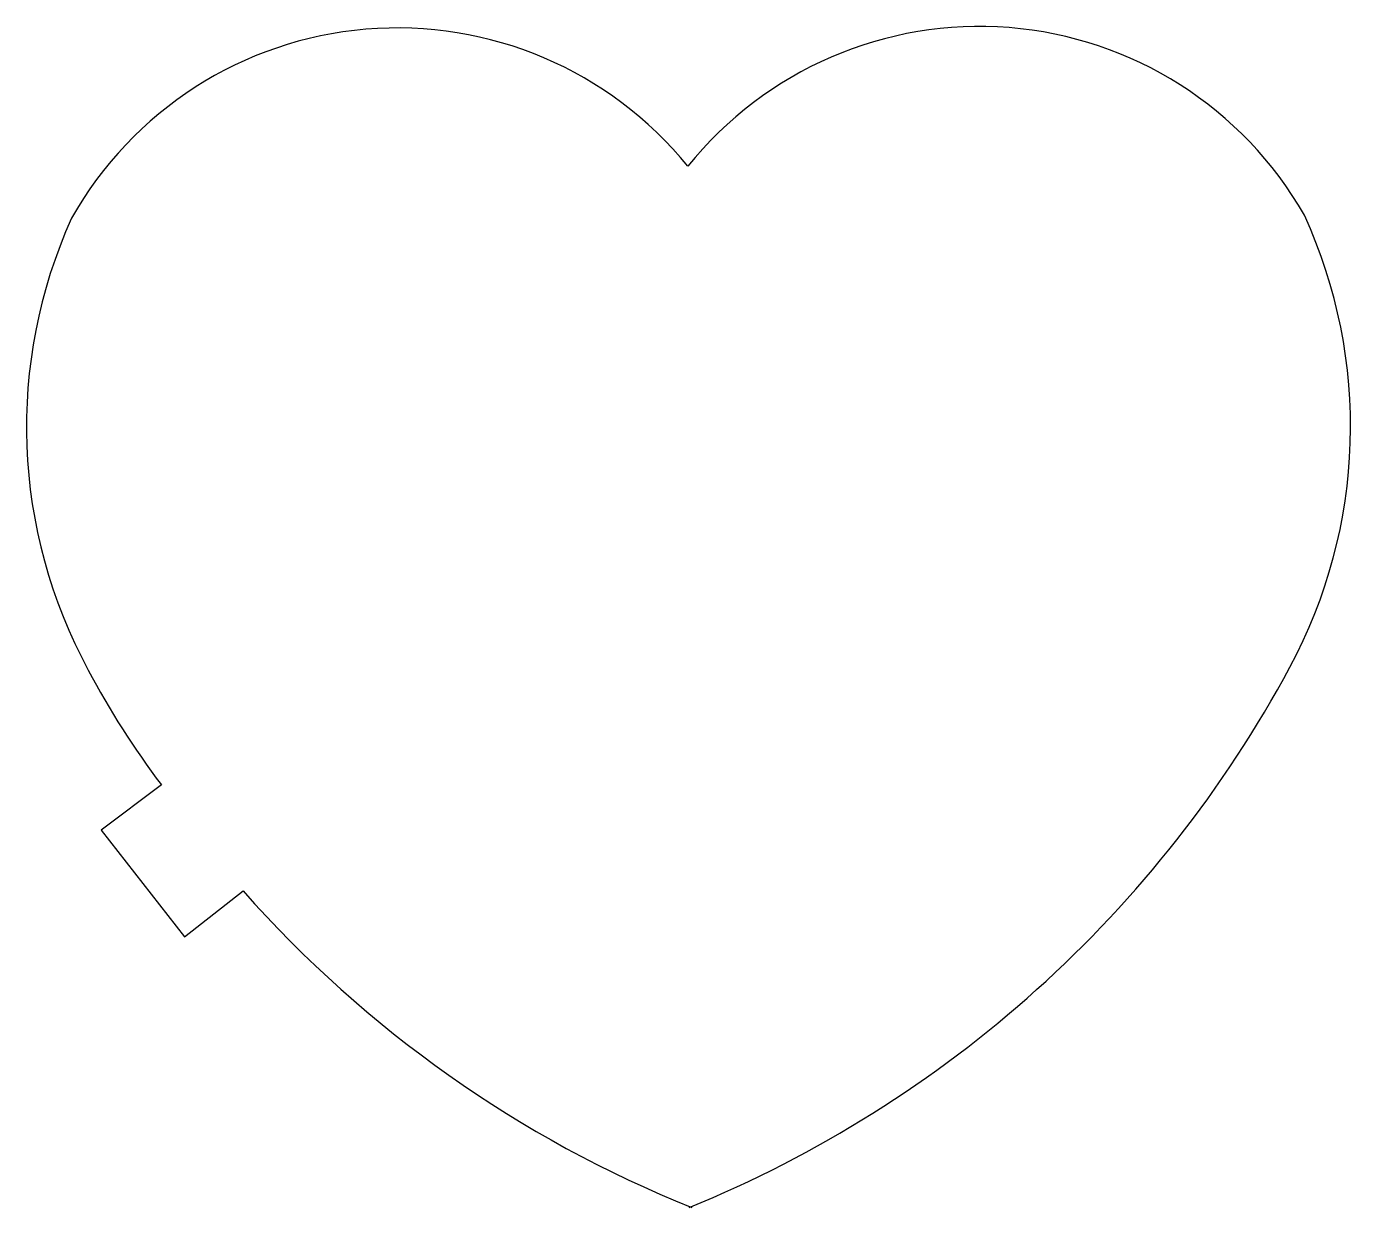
# Model space of a CAD drawing. Header units: inches. Extents: x -84.2 to -7.2, y -45.2 to 23.5.
import ezdxf

# ---------------------------------------------------------------- set-up
doc = ezdxf.new("R2010")
doc.units = ezdxf.units.IN
doc.header["$MEASUREMENT"] = 0

msp = doc.modelspace()

# ---------------------------------------------------------------- linework, layer by layer
msp.add_lwpolyline([(-76.328, -20.576), (-79.841, -23.217), (-74.976, -29.412), (-71.582, -26.746)])
for centre, radius, start, end in [((-62.603, 1.678), 21.76, 39.07143, 150.57256), ((-28.747, 1.762), 21.76, 29.71255, 141.21369), ((-54.652, 0.208), 29.525, 155.67537, 208.56527), ((-36.69, 0.252), 29.525, 331.71984, 24.60974), ((-71.916, 19.2), 69.523, 292.2126, 331.72304), ((-37.5, 8.874), 48.737, 207.87163, 217.18358), ((-19.521, 19.33), 69.523, 221.512, 248.07251)]:
    msp.add_arc(centre, radius, start, end)

doc.saveas('drawing.dxf')
